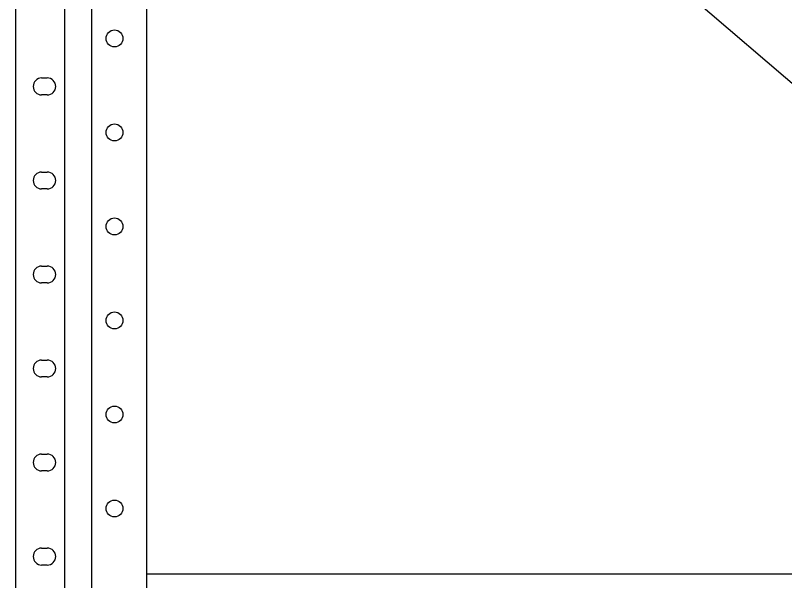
# Model space of a CAD drawing. Header units: millimetres. Extents: x 3227 to 4152, y 1088 to 2073.
# Drawn here: x 3279.6 to 3689.6, y 1283.8 to 1584.9 of the extents above; entities that cross this region are included whole.
import ezdxf

# ---------------------------------------------------------------- set-up
doc = ezdxf.new("R2010")
doc.units = ezdxf.units.MM
doc.linetypes.add('LIN0', pattern=[0])
doc.layers.add('MONTANTE', color=170, linetype='LIN0', lineweight=25)

msp = doc.modelspace()

# ---------------------------------------------------------------- linework, layer by layer
at = {"layer": 'MONTANTE'}
for p, q in [((3279.57, 2072.67), (3279.57, 1272.67)), ((3305.76, 2072.67), (3305.76, 1272.67)), ((3320.07, 2072.67), (3320.07, 1172.67)), ((3349.32, 2072.67), (3349.32, 1172.67)), ((3997.52, 1287.67), (3349.32, 1843.21)), ((3293.54, 1551.62), (3296.54, 1551.62)), ((3296.54, 1542.62), (3293.54, 1542.62)), ((3293.54, 1501.62), (3296.54, 1501.62)), ((3296.54, 1492.62), (3293.54, 1492.62)), ((3293.54, 1451.62), (3296.54, 1451.62)), ((3296.54, 1442.62), (3293.54, 1442.62)), ((3293.54, 1401.62), (3296.54, 1401.62)), ((3296.54, 1392.62), (3293.54, 1392.62)), ((3293.54, 1351.62), (3296.54, 1351.62)), ((3296.54, 1342.62), (3293.54, 1342.62)), ((3293.54, 1301.62), (3296.54, 1301.62)), ((3296.54, 1292.62), (3293.54, 1292.62)), ((4029.82, 1287.67), (3349.32, 1287.67))]:
    msp.add_line(p, q, dxfattribs=at)
for centre in [(3332.32, 1572.67), (3332.32, 1522.67), (3332.32, 1472.67), (3332.32, 1422.67), (3332.32, 1372.67), (3332.32, 1322.67)]:
    msp.add_circle(centre, 4.5, dxfattribs=at)
for centre, start, end in [((3293.54, 1547.12), 90, 270), ((3296.54, 1547.12), 270, 90), ((3293.54, 1497.12), 90, 270), ((3296.54, 1497.12), 270, 90), ((3293.54, 1447.12), 90, 270), ((3296.54, 1447.12), 270, 90), ((3293.54, 1397.12), 90, 270), ((3296.54, 1397.12), 270, 90), ((3293.54, 1347.12), 90, 270), ((3296.54, 1347.12), 270, 90), ((3293.54, 1297.12), 90, 270), ((3296.54, 1297.12), 270, 90)]:
    msp.add_arc(centre, 4.5, start, end, dxfattribs=at)

doc.saveas('drawing.dxf')
